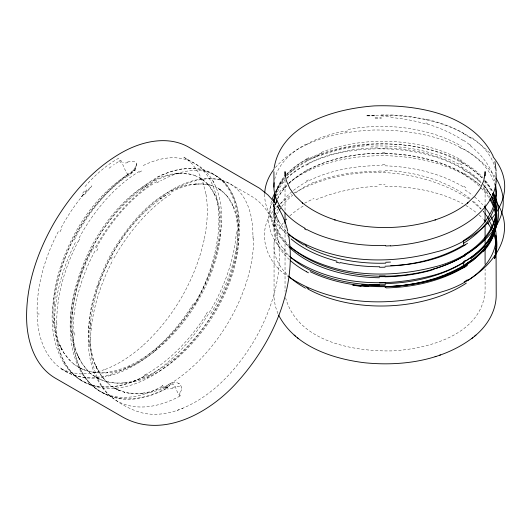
<?xml version="1.0" encoding="UTF-8"?>
<svg xmlns="http://www.w3.org/2000/svg" width="531" height="531" viewBox="0 0 531 531"><rect width="100%" height="100%" fill="white"/><g stroke="black" fill="none" stroke-linecap="round" stroke-linejoin="round"><path stroke-width="0.4" stroke-dasharray="2.65 1.99" d="M264.677 194.24C264.312 210.455 275.078 224.686 287.59 233.899M273.923 208.119L273.923 203.778M289.422 259.705A111.251 61.264 -0.7 0 1 273.916 228.615L274.056 225.615A111.278 61.045 1 0 1 278.881 210.92M119.973 160.561L120.749 160.243A0.71 0.504 54.5 0 1 120.915 160.468L121.566 161.59A1.832 1.693 -14.2 0 0 122.581 162.24M253.008 238.472L253.048 234.742M238.764 230.248L238.811 226.525A122.389 67.357 -59 0 0 216.197 175.874C196.145 161.796 169.13 169.197 150.2 181.609C112.798 206.473 87.449 246.915 75.621 289.753C63.308 328.185 69.621 388.685 117.079 397.892M127.559 162.008C130.44 161.178 139.036 160.661 136.029 165.785M72.408 312.341L71.977 319.323L72.037 318.408C71.559 332.565 73.404 347.155 79.842 359.925L77.513 354.814L81.774 363.118L87.111 370.173L86.785 369.808M165.864 195.109C121.938 224.772 93.748 276.366 89.965 328.981L90.024 328.078C89.474 342.283 91.219 356.932 97.558 369.808L95.261 364.664L100.684 374.946L107.428 382.864M89.965 328.981L90.436 321.992M274.056 241.924L274.056 298.196L275.304 306.102L278.005 313.874M72.355 313.19C77.918 262.785 105.131 213.794 147.346 185.087L141.777 188.824L142.547 188.313M136.806 163.714C136.268 169.874 130.978 174.599 125.608 177.208L126.398 176.677C85.83 205.982 59.492 253.964 54.335 303.54L54.388 302.683C53.166 318.733 54.673 335.532 62.134 350.042L59.764 344.958L64.092 353.195L70.669 361.339M271.54 200.924C266.283 217.823 275.702 235.505 288.784 245.986M135.166 167.637L133.215 170.69L133.679 170.312C89.679 199.158 61.191 248.953 53.478 300.506C48.175 332.671 57.746 374.554 92.407 385.765C120.882 394.838 150.837 379.565 172.369 361.651C212.135 327.136 240.921 275.616 239.348 221.985M275.549 193.496L279.18 185.273L284.828 177.414M98.301 284.981C86.168 319.642 80.42 365.102 107.906 394.161C118.081 402.856 130.195 409.899 143.224 413.164C155.112 415.614 167.59 413.954 178.887 409.759M82.371 269.131L82.544 268.659M64.105 259.559L64.278 259.068M61.596 266.423L61.828 265.805M79.836 275.994L80.062 275.39M98.082 285.572C112.24 246.57 137.483 209.825 173.829 188.624C190.49 179.378 212.354 173.896 229.93 183.799L250.878 195.893C266.091 204.674 275.071 221.434 277.839 238.379M276.757 190.483L277.627 188.551M180.487 392.044C180.938 391.022 181.536 390.033 181.695 388.911C181.171 379.97 170.823 381.869 165.957 386.236L166.303 386.077L151.335 391.553L141.598 393.352L142.454 393.239L137.761 393.557L128.774 393.02L129.232 393.113L124.506 392.17L124.971 392.263L116.986 389.415L113.289 387.431C131.794 398.887 155.304 393.292 173.133 383.94C174.254 384.709 174.905 385.977 175.449 387.185C176.777 389.927 177.619 394.453 180.128 395.787A4.593 2.655 0.6 0 0 180.095 395.522L179.996 395.137M272.576 202.49C262.268 221.619 272.947 244.745 289.461 256.446M135.578 166.641L135.976 165.891M60.016 231.755L61.994 228.018M74.26 239.979L76.238 236.235M78.382 241.353L79.962 238.386M92.62 249.57L94.199 246.61M96.748 250.944L97.923 248.76M110.992 259.168L112.16 256.977M275.649 191.425L280.049 185.047L284.782 179.836M81.635 196.483L83.473 193.981M193.238 303.785L191.253 306.951A122.389 71.957 -57.7 0 1 131.336 366.125M207.475 312.009L205.497 315.175M280.414 183.626L280.932 182.85M276.498 195.873L280.866 190.417L286.129 185.206M283.415 188.996L284.589 187.549M85.152 191.857L86.872 189.773M84.502 194.651L91.637 186.354A10.414 8.27 -17.2 0 0 91.856 185.963L91.843 185.877M275.363 167.517C299.909 140.045 338.692 131.462 374.083 130.009C417.499 129.637 468.428 139.514 495.264 176.989M275.981 207.94C254.933 228.649 264.856 262.314 288.267 276.532M82.139 196.039L91.81 185.903M135.1 169.628L135.166 169.887A3.817 2.204 -1.3 0 1 135.232 170.252L133.148 170.67L130.274 174.195L128.694 174.666L126.318 172.648L122.853 164.729L119.926 161.47L119.893 160.707L113.415 165.008M286.348 175.734C308.133 153.957 339.807 146.144 369.649 144.027C409.295 142.202 453.049 149.981 482.672 178.283M119.86 160.74L119.8 161.159M280.315 203.453L291.738 194.492M286.548 178.157C313.051 155.158 349.836 148.448 384.019 148.786C418.508 149.861 455.16 158.457 480.894 182.777M154.601 351.11C191.764 319.051 218.201 272.522 221.513 223.086C222.529 201.953 217.199 176.869 197.724 165.207L183.288 156.877L187.622 159.758L187.091 159.366L192.308 164.079L198.421 172.396L203.015 182.591L206.121 195.123L206.021 194.519C208.444 209.539 207.229 224.938 204.143 239.76L204.223 239.401C195.275 279.87 173.537 317.518 142.965 345.495L143.244 345.25C131.947 355.339 119.216 364.08 104.999 369.496L105.576 369.277L97.246 371.926L91.146 373.22L80.148 373.937L70.059 372.404L60.421 368.368C73.543 377.521 90.33 380.249 105.808 376.618M290.809 171.878L292.654 170.325M155.019 350.772C140.582 362.839 123.856 372.862 105.264 376.751M289.076 182.717C315.845 162.101 350.858 155.61 383.979 155.663C417.764 156.28 452.817 164.106 480.11 184.941M81.595 196.603L81.827 196.384A17.238 15.133 -21.1 0 0 82.106 196.012M374.694 115.818L367.253 115.897A8.317 6.691 -15.9 0 1 366.928 115.904L366.589 115.844L366.934 115.745A8.131 6.571 -16 0 1 367.253 115.692M109.067 168.221L111.238 166.581M161.072 198.289L160.296 198.806C171.274 191.193 183.779 185.067 197.253 183.852L194.213 184.191L202.65 183.885L208.597 184.675L208.119 184.576L208.378 184.961L205.676 182.166L199.563 177.633C219.9 189.826 222.867 216.694 220.153 238.034C216.343 267.597 203.333 295.468 185.717 319.297C162.386 349.77 119.063 387.743 78.203 367.18L85.889 370.611L93.861 372.417L98.321 372.795L107.634 372.37L106.784 372.483L116.561 370.505L126.61 367.007L136.474 362.195L146.669 355.823L156.698 348.163L156.346 348.449C187.284 321.919 209.566 285.014 217.79 245.03L217.703 245.528L219.429 233.647L219.734 216.993L219.768 217.385C219.203 209.433 217.604 201.488 214.325 194.187L214.663 195.003L212.732 191.22L208.066 184.609M127.998 174.374C94.252 196.258 71.287 232.147 59.445 270.087C50.352 300.885 46.94 343.477 75.548 365.414L71.838 362.5M171.048 191.153L175.117 188.757M293.902 193.118C347.234 163.063 418.468 166.183 469.57 199.291M156.804 182.929L160.88 180.54M139.348 172.25L142.899 170.172M153.592 180.474L157.143 178.396M146.516 185.638C156.293 179.485 167.192 174.672 178.788 173.524L175.741 173.883L184.211 173.491L193.47 175.077M303.168 187.556L314.027 182.067M304.568 203.194L314.027 198.441M131.336 366.211L129.863 367.021M145.574 374.435C142.135 375.145 147.12 378.251 148.66 376.937M306.473 170.185L308.425 169.13M306.473 171.028L308.425 169.966M162.904 385.154L162.068 385.612L165.785 387.763L166.847 387.876L168.287 387.046L170.889 383.774L172.907 383.8M306.473 158.882L310.423 156.824M306.958 159.612L310.423 157.807M306.473 165.234L308.425 164.212M306.473 180.925L308.425 179.909M306.473 144.492L310.423 142.487M306.958 160.926L309.918 159.406M165.785 387.763L166.064 387.703A3.817 2.144 0 0 1 166.581 387.749L167.258 387.776M177.434 410.304C211.378 398.097 236.979 369.795 254.94 339.415C272.277 308.67 283.979 272.343 277.58 236.846M316.808 156.28L320.452 154.84M321.069 153.154L321.786 152.882M181.556 408.751L182.956 408.226M110.554 375.47L111.085 375.344M172.469 387.411C175.223 387.126 180.075 384.889 181.688 388.307M345.064 131.422L348.907 130.739M367.253 115.698L374.694 115.127M366.589 115.844C409.972 112.897 459.109 121.028 490.432 153.665M366.529 145.122L370.751 144.877M378.955 184.31L385.061 184.191M381.231 114.928L390.843 115.048M378.497 148.826L385.061 148.899M382.34 152.722L385.061 152.749M382.34 153.585L385.061 153.612M382.34 164.683L385.061 164.743M381.231 115.917L390.843 116.468M378.955 170.982L385.061 171.267M167.597 387.803L166.236 387.703L167.935 387.444C152.417 395.794 134.243 401.303 116.574 397.799M118.911 398.204L119.409 398.29M122.634 162.194L122.707 162.207A3.903 3.578 -2 0 0 123.318 162.227M426.001 119.575L427.594 119.946M210.01 185.034C166.741 176.816 132.199 218.951 112.233 251.674C91.724 289.335 72.906 349.75 109.028 384.265M426.001 122.94L427.594 123.418M209.559 184.828L213.668 186.228M195.289 175.701C178.768 169.356 160.495 175.781 146.151 184.635C122.508 199.576 104.494 222.091 91.385 246.55C72.694 283.707 56.744 338.931 89.832 372.828M211.411 185.379L215.42 186.972L214.969 186.766C232.087 194.545 238.585 214.716 238.897 232.286C239.348 264.411 226.717 295.442 209.201 321.879C185.916 355.777 140.084 399.166 95.746 377.309L103.386 380.82L107.494 382.008L107.03 381.915L115.758 383.136L125.044 382.811L124.188 382.917C132.85 381.862 141.206 379.088 149.072 375.364L148.726 375.517L164.046 366.602L174.088 359.009L173.73 359.301C206.287 331.57 229.578 292.369 236.667 250.055L236.574 250.592L237.762 238.95L237.735 227.978M194.837 175.495L203.147 180.022M116.986 389.415L119.382 390.477M82.418 369.297L75.143 365.122M105.636 394.214L102.41 392.522M117.457 389.628L111.995 386.508L112.393 386.8L108.623 383.979M459.7 159.877L463.171 161.849M459.7 160.767L463.171 162.745M459.7 163.575L463.171 165.599M459.7 147.485L463.171 149.53M463.656 173.863L467.413 176.239M464.134 173.259L467.413 175.343M463.656 170.106L467.413 172.535M463.656 186.175L467.413 188.624M218.327 188.525L221.467 190.656L217.909 188.226L219.92 189.547M469.643 137.343L470.977 138.246M92.706 375.211L99.934 379.466L91.04 373.917M178.522 383.282L179.392 383.9M469.643 144.445L470.977 145.507M472.251 201.309L480.993 209.148M221.049 190.357L226.644 195.68L226.332 195.328L228.761 198.508L232.837 205.836L232.498 205.026L235.485 213.581L236.541 218.268L237.775 228.363M91.445 374.209L87.88 371.076M483.323 187.616L490.87 195.142M285.247 250.453L283.454 248.355M483.475 185.492L487.312 190.144L491.115 195.939M483.064 211.384L483.721 212.141M485.221 181.011L492.177 190.563M278.802 221.799L275.124 213.05M63.674 363.051L64.297 363.974M212.865 180.839L213.96 182.85M278.675 221.52L277.945 220.073M285.592 297.738C297.552 341.599 353.221 351.695 392.276 350.891C428.331 348.88 481.511 334.795 485.095 291.419L485.095 269.111M278.297 241.187L278.543 242.667M239.395 222.476C238.426 204.72 231.835 185.053 215.692 175.582A122.389 67.238 -60.8 0 0 160.866 180.786M238.837 216.442L238.884 216.96M274.056 211.112L273.923 208.491A111.278 61.808 1.6 0 1 274.122 203.625M274.056 218.148L273.923 215.46A111.185 62.612 0.6 0 1 275.131 205.716M273.956 205.636L273.923 204.15M273.943 203.731L273.956 203.917A111.231 62.293 -1.5 0 0 286.169 231.237M273.956 205.026L273.923 203.698M71.121 333.11L71.081 331.112A122.389 71.977 -62.3 0 1 92.487 249.504M56.883 324.886L56.844 322.894M53.16 322.742L53.133 321.474M38.922 314.518L38.889 313.25M89.089 343.484L89.042 340.749M74.844 335.26L74.798 332.525M273.923 214.637L274.056 217.318A111.178 64.802 -1.3 0 0 287.882 245.866M273.923 224.089L274.056 226.704A111.284 61.198 -0.9 0 0 283.063 248.455M485.095 180.719L485.095 204.674M285.034 179.89L285.034 212.108M285.034 225.33L285.034 291.419M273.923 214.252L273.923 215.075M273.923 223.71L273.923 228.615M180.029 396.053A122.389 73.842 -58.9 0 1 119.88 402.438L116.654 400.746A122.389 72.555 -61.9 0 1 90.535 342.661M76.092 236.156A122.389 69.568 -62.5 0 1 135.113 170.006M179.903 395.144A13.355 7.832 -3.6 0 1 180.261 392.017M172.96 388.36A13.355 9.744 1.5 0 1 167.126 388.884M165.798 388.944A122.389 74.679 -59.6 0 1 105.603 394.281M102.443 392.462A122.389 73.975 -59.1 0 1 73.105 336.242M73.092 333.481A122.389 73.431 -61.3 0 1 95.374 250.214M96.317 247.831A122.389 71.287 -62.3 0 1 156.784 181.569M236.315 231.596A122.389 68.061 -58.5 0 1 148.673 376.18M147.757 374.428A122.389 72.614 -58.1 0 1 56.259 325.231M162.081 386.269A122.389 73.451 -61.3 0 1 72.681 332.253M253.632 238.127A122.389 73.066 -58.4 0 1 162.864 387.949M252.902 234.835A122.389 67.231 -59.2 0 0 230.434 184.091L229.93 183.799A122.389 67.264 -60.6 0 0 175.097 189.175M113.992 258.039A122.389 67.364 -61 0 1 171.082 193.921M90.535 339.913A122.389 69.82 -62.3 0 1 112.851 260.157M56.771 322.934A122.389 72.176 -62.2 0 1 78.243 241.28M79.126 237.908A122.389 70.198 -62.3 0 1 139.348 171.42M143.251 165.533A122.389 68.678 -61.9 0 1 213.887 188.193A122.389 68.678 -61.9 0 1 194.844 304.714M129.849 366.184A122.389 73.364 -58.6 0 1 66.494 371.766M144.113 376.379A122.389 73.869 -60.2 0 1 80.739 379.99M205.683 315.295A122.389 72.143 -57.8 0 1 145.574 374.607M157.242 177.075A122.389 70.557 -57.6 0 1 233.089 198.176A122.389 70.557 -57.6 0 1 210.714 313.874M95.421 247.313A122.389 67.895 -61.3 0 1 153.605 182.359M66.514 371.72A122.389 73.975 -59.1 0 1 37.197 315.487M37.183 314.239A122.389 73.477 -61.3 0 1 58.602 231.051M61.211 227.56A122.382 70.968 -62.3 0 1 84.064 193.868M82.756 193.138A115.3 90.35 -74.5 0 1 84.462 191.007M84.98 186.607A120.072 78.96 -66.9 0 1 119.714 157.661M54.633 320.605A122.389 69.826 -62.3 0 1 76.172 240.935M80.758 379.95A122.389 72.395 -62.1 0 1 54.819 321.799M127.998 162.652A14.357 7.706 0.8 0 1 123.604 163.077M135.432 169.575A13.355 7.753 14.3 0 1 135.312 166.568M463.868 149.098A111.298 66.667 -1.8 0 1 495.065 186.029M348.177 129.478A111.298 66.747 1.8 0 1 461.645 146.297M310.097 142.275A111.298 62.771 2.4 0 1 344.831 131.071M274.713 179.365A111.298 61.198 1.3 0 1 305.909 144.173M468.15 172.137A111.264 66.621 -1.4 0 1 481.511 183.082M484.026 185.83A111.264 66.621 -1.4 0 1 491.275 196.417M385.061 147.95A111.271 66.176 1.8 0 1 464.632 169.562M307.754 163.794A111.278 63.853 2.4 0 1 378.397 147.883M275.722 196.185A111.278 61.808 1.6 0 1 284.55 181.031M286.853 178.516A111.278 61.808 1.6 0 1 305.451 164.663M289.355 237.337A111.284 61.025 -0.2 0 1 274.228 211.106M471.966 137.775A111.152 63.727 -1.6 0 1 495.297 169.031M463.583 133.699A111.145 62.904 0.1 0 1 469.577 137.376M427.853 119.601A111.125 62.758 0.2 0 1 464.034 133.454M390.849 114.961A111.105 61.855 0.6 0 1 426.061 119.502M375.085 117.65A111.079 64.39 0.6 0 1 381.377 117.47M275.848 191.691A111.218 61.715 -0.1 0 1 284.085 177.354M287.098 173.989A111.218 61.715 -0.1 0 1 307.004 159.181M312.673 158.298A111.198 61.762 0.7 0 1 459.096 160.249M461.957 162.579A111.185 65.373 1.2 0 1 481.736 177.792M484.133 180.454A111.185 65.373 1.2 0 1 491.646 191.664M463.563 162.506A111.185 65.466 -0.9 0 1 483.396 178.144M485.719 180.879A111.185 65.466 -0.9 0 1 492.748 192.355M321.248 152.424A111.198 65.519 1 0 1 461.094 159.911M310.529 157.873A111.205 62.691 1.2 0 1 321.169 153.233M275.45 192.713A111.211 62.459 1 0 1 283.886 177.288M286.116 174.719A111.211 62.459 1 0 1 306.387 159.28M276.147 220.285A110.933 61.828 0.2 0 1 273.77 205.026M274.839 213.077A111.284 60.979 -2.6 0 1 273.963 205.636M273.916 214.637A111.178 62.532 0.1 0 1 274.985 205.842M277.686 198.342A111.178 62.532 0.1 0 1 283.554 189.029M284.848 187.622A111.185 62.685 0.6 0 1 287.158 185.073M288.811 183.407A111.185 62.685 0.6 0 1 306.792 170.371M308.916 169.429A111.185 63.109 1 0 1 382.36 153.2A111.185 64.039 1.4 0 0 308.126 169.781M385.061 153.466A111.185 64.357 1.4 0 1 463.616 173.551M466.125 176.04A111.198 65.479 1.1 0 1 479.42 186.401M481.159 188.127A111.198 65.479 1.1 0 1 489.124 198.123M467.93 175.953A111.198 65.121 -1.8 0 1 480.495 185.731M483.11 188.386A111.198 65.121 -1.8 0 1 490.153 197.738M385.061 153.638A111.191 64.928 1.5 0 1 463.543 173.929M277.521 199.145A111.185 62.612 0.6 0 1 286.78 185.784M288.419 184.111A111.185 62.612 0.6 0 1 306.36 170.962M289.78 246.045A111.178 62.525 -0.1 0 1 274.169 218.141M385.068 170.378A111.849 69.767 3.7 0 1 470.805 199.138M473.406 201.289A111.849 69.767 3.7 0 1 481.146 208.816M483.177 211.165A111.849 69.767 3.7 0 1 485.068 213.555M314.538 182.465A111.384 65.658 5.5 0 1 379.015 171.739M281.722 206.526A111.278 61.045 1 0 1 292.827 195.089M295.767 192.833A111.278 61.045 1 0 1 303.579 187.768M375.178 118.625A111.53 58.151 4 0 1 381.417 118.738M390.75 117.51A111.629 66.926 4.5 0 1 425.424 123.803M427.196 123.995A111.802 69.13 4.2 0 1 463.105 140.436M463.437 140.237A111.882 70.265 3.7 0 1 469.431 144.551M470.393 145.799A111.888 70.782 3.3 0 1 494.812 180.859M275.821 193.523A111.264 60.839 -0.8 0 1 276.99 190.51M277.713 188.565A111.264 61.105 0.2 0 1 280.527 183.646M281.145 182.896A111.264 61.304 0.6 0 1 284.709 178.316M287.231 175.595A111.264 61.304 0.6 0 1 291.094 171.984M292.966 170.451A111.264 61.682 1.2 0 1 307.296 161.119M310.051 159.486A111.264 62.16 1.6 0 1 316.934 156.373M321.036 155.317A111.264 62.539 1.9 0 1 366.722 145.779M371.036 146.164A111.264 63.926 2.3 0 1 458.817 164.125M461.293 166.754A111.271 66.408 1.7 0 1 480.296 181.204M482.792 183.865A111.271 66.408 1.7 0 1 490.226 194.154M288.141 254.794A111.284 64.198 -2.5 0 1 284.41 250.705M273.916 224.089A111.291 60.932 0.1 0 1 277.673 209.181M280.74 203.884A111.291 60.932 0.1 0 1 307.336 181.41M309.387 180.507A111.291 62.034 1.9 0 1 382.38 165.606M385.061 165.831A111.298 64.344 2.6 0 1 462.899 186.6M465.023 189.952A111.298 66.428 2 0 1 472.623 195.355M474.634 196.988A111.298 66.428 2 0 1 482.679 204.747M286.906 274.394A111.298 61.715 -1.7 0 1 273.95 244.904M274.354 241.937A111.291 60.76 -0.8 0 1 285.087 220.717M289.826 215.898A111.291 60.76 -0.8 0 1 304.548 205.205M316.051 199.716A110.999 57.195 -1.6 0 1 379.141 186.122M385.061 186.361A111.138 62.107 -0.3 0 1 462.946 203.844M465.787 205.451A111.138 62.107 -0.3 0 1 476.108 212.473M479.141 215.015A111.138 62.107 -0.3 0 1 482.626 218.327M485.752 221.766A111.138 62.107 -0.3 0 1 486.336 222.469"/><path stroke-width="0.8" d="M273.923 171.632L273.956 188.671A111.298 60.806 -0.3 0 0 305.292 228.443M492.954 232.18A111.105 64.935 -1.8 0 1 496.054 244.287L496.206 295.05C496.206 311.199 487.02 326.094 474.767 336.07M496.206 247.658L496.14 249.902M496.206 178.389L496.04 181.901M496.206 191.319L496.04 195.235M496.14 248.913L496.06 242.859M264.71 193.218C265.088 184.536 268.679 176.246 273.89 169.382M273.996 201.906L275.27 194.426M274.056 201.163L274.866 196.224M274.056 168.48C281.098 123.411 335.625 108.722 374.368 105.888C417.027 104.481 472.49 113.72 493.199 156.273M494.773 258.033A8.138 1.102 -84.8 0 1 494.719 258.199L495.722 253.718M495.722 253.035L494.779 257.774M494.66 258.298C497.096 250.957 497.56 242.972 495.881 235.412M272.151 198.999L274.62 193.291M273.565 200.572L274.66 198.68M482.752 251.495L472.577 260.801M276.797 207.03L278.503 205.225M278.583 315.075C294.718 346.185 331.689 358.611 364.366 362.733C401.688 366.549 442.363 360.868 472.882 337.616M471.72 338.572L475.968 335.081M467.419 279.81L464.134 281.961M466.955 263.449L457.662 268.998M467.419 265.473L463.656 267.87L463.656 266.881L466.955 264.796M465.561 244.618L463.656 245.826L463.656 241.041M465.561 260.309L463.656 261.517L463.656 265.566M465.561 254.555L463.656 255.723L463.656 256.566L465.561 255.391M446.81 274.129L435.612 278.271L423.731 281.636M435.081 356.673L435.924 356.401M439.615 355.193L440.531 354.894M432.586 269.775L429.798 270.551M423.034 281.802L416.264 283.275M416.058 283.481L401.044 285.698L385.752 286.747M390.564 286.528C400.779 285.97 410.914 284.384 420.95 282.479C456.547 275.191 507.424 248.767 495.118 204.939M390.517 245.773L385.745 245.992M390.517 262.082L385.745 262.287M385.061 267.206L379.612 267.285M385.061 282.797L379.612 282.877M385.745 287.397L385.061 287.41M385.061 275.841L379.612 275.848M385.061 276.664L379.612 276.671M352.889 285.174L368.753 286.594M361.133 286.362L353.022 285.233M340.019 263.064L336.203 262.161M308.425 288.638L306.473 287.623M308.425 272.788L306.473 271.753M306.473 229.877L304.568 228.834M306.473 245.747L304.568 244.685M289.388 277.335C334.092 306.261 392.635 307.608 442.336 291.672C482.135 280.6 526.321 237.277 492.516 197.101M288.127 234.31C330.786 263.343 387.238 265.354 435.798 252.033C476.121 242.667 528.285 200.34 493.053 156.791M290.49 257.25C330.209 285.233 383.336 287.749 429.234 276.339C464.997 268.122 514.951 235.399 493.272 192.541M289.767 246.802C330.275 277.036 385.984 279.333 433.449 267.186C471.183 258.816 522.491 221.427 495.901 178.011M294.161 335.081L295.355 336.07M297.247 337.616L298.409 338.572M274.447 202.245L268.148 195.123L259.626 188.299L188.85 147.246C168.022 135.266 142.069 141.206 122.23 152.344C93.151 168.719 70.537 194.758 53.85 223.312C37.064 252.776 25.588 286.368 26.663 320.611C27.4 342.548 35.484 366.715 55.476 378.258L123.059 417.28C162.386 438.964 208.663 413.35 235.817 383.674C271.865 344.4 297.088 289.773 288.705 235.631M484.995 213.668L485.606 214.431M487.75 222.967L488.394 223.883M277.733 206.924C282.392 214.378 285.718 222.622 287.729 231.171M494.932 161.563L496.133 170.969M485.095 174.938L485.095 171.632L484.823 175.88L484.896 175.223L483.695 180.852L480.343 188.465L475.059 195.8L467.439 203.141L467.911 202.749C458.24 210.628 446.803 216.084 435.008 219.967L435.36 219.854C402.916 230.109 367.213 230.109 334.769 219.854L335.121 219.967C323.319 216.084 311.889 210.628 302.219 202.749L302.69 203.141L295.07 195.8L289.787 188.465L286.435 180.852L285.233 175.223L285.306 175.88L285.034 171.632L285.034 176.591M485.095 205.504L485.095 222.024M485.095 226.153L485.095 243.503M485.095 245.986L485.095 264.159M285.034 212.938L285.034 223.677M462.919 245.408A111.291 64.716 -2.5 0 1 385.061 266.23M495.304 187.058A111.298 66.667 -1.8 0 1 463.417 243.364M273.936 187.184A111.298 61.198 1.3 0 1 274.155 182.71M385.738 245.461A111.298 62.392 -2.3 0 1 306.971 229.584M496.113 181.901A111.171 64.304 -2.6 0 1 390.531 245.926M472.344 259.433A111.264 66.355 -1.6 0 1 466.842 263.389M495.078 206.526A111.264 66.621 -1.4 0 1 470.818 258.703M491.772 197.413A111.264 66.621 -1.4 0 1 494.534 204.481M274.228 202.696A111.278 61.808 1.6 0 1 275.43 197.114M337.039 261.199A111.284 61.025 -0.2 0 1 291.101 238.897M379.658 266.748A111.284 62.95 -2.3 0 1 340.391 262.579M495.854 172.144A111.152 63.727 -1.6 0 1 496.16 178.389M457.496 268.892A111.264 65.798 -2 0 1 446.657 273.996M467.526 243.251A111.271 69.521 0.5 0 1 390.816 265.626M495.974 195.229A111.331 71.054 1.3 0 1 463.238 240.769M385.752 263.164A111.251 64.304 -2.3 0 1 305.856 246.112M303.898 245.05A111.231 62.293 -1.5 0 1 286.966 232.08M273.923 202.404A111.218 61.715 -0.1 0 1 275.018 194.485M492.562 193.603A111.185 65.373 1.2 0 1 465.86 254.721M464.067 255.962A111.185 65.333 -1 0 1 385.061 276.226M463.304 256.36A111.185 64.855 -1.2 0 1 432.307 269.429M495.854 203.36A111.185 65.466 -0.9 0 1 464.359 254.707M493.16 193.344A111.185 65.466 -0.9 0 1 495.529 201.342M273.95 201.773A111.211 62.459 1 0 1 274.945 194.598M379.446 277.753A111.178 64.802 -1.3 0 1 288.718 246.709M275.503 203.95A111.178 62.532 0.1 0 1 276.857 200.194M494.195 208.796A111.198 65.479 1.1 0 1 483.283 251.667M489.708 199.072A111.198 65.479 1.1 0 1 493.498 206.818M472.364 260.701A111.205 65.652 -1.3 0 1 466.736 264.677M464.207 267.193A111.211 65.545 -1.3 0 1 386.163 287.888M463.072 267.551A111.225 62.12 -1.3 0 1 310.197 271.673M495.078 209.632A111.198 65.121 -1.8 0 1 465.402 264.392M490.71 198.707A111.198 65.121 -1.8 0 1 494.215 206.612M275.397 204.767A111.185 62.612 0.6 0 1 276.711 201.003M379.645 276.239A111.178 62.525 -0.1 0 1 290.656 246.855M429.858 270.644A111.178 64.815 -1.3 0 1 385.061 276.797M385.061 285.784A111.165 63.979 -1.7 0 1 361.704 284.822M385.732 284.702A111.284 60.229 -2.3 0 1 369.291 284.563M494.713 257.947A8.317 1.095 -84.5 0 1 494.773 257.727M495.775 248.92A111.53 69.568 -4.8 0 1 495.118 253.015M489.263 220.903A111.629 70.065 2.1 0 1 493.392 229.638M493.936 231.204A111.629 70.065 2.1 0 1 496.18 242.859M486.25 215.168A111.849 69.767 3.7 0 1 488.932 219.257M279.399 210.03A111.278 61.045 1 0 1 280.514 208.265M306.546 271.706A111.251 61.264 -0.7 0 1 290.304 260.509M495.536 184.33A111.888 70.782 3.3 0 1 496.173 191.319M275.012 196.231A111.264 60.839 -0.8 0 1 275.39 194.877M494.759 205.085A111.271 66.408 1.7 0 1 466.079 260.608M491.275 196.098A111.271 66.408 1.7 0 1 494.162 203.061M464.545 262.015A111.278 66.342 -1.8 0 1 385.061 283.607M379.433 284.888A111.284 64.198 -2.5 0 1 289.528 256.141M278.602 207.402A111.291 60.932 0.1 0 1 279.625 205.63M490.671 216.011A111.298 66.428 2 0 1 468.169 280.229M484.232 206.559A111.298 66.428 2 0 1 489.569 214.073M466.311 283.129A111.298 66.614 -1.9 0 1 307.894 288.983M305.511 288.16A111.298 61.715 -1.7 0 1 288.559 276.034M285.824 219.894A111.291 60.76 -0.8 0 1 286.587 219.084M483.92 219.688A111.138 62.107 -0.3 0 1 485.155 221.069M488.354 223.896A111.105 64.935 -1.8 0 1 492.323 230.773M495.981 249.895A111.079 64.941 0.2 0 1 495.304 253.685"/></g></svg>
